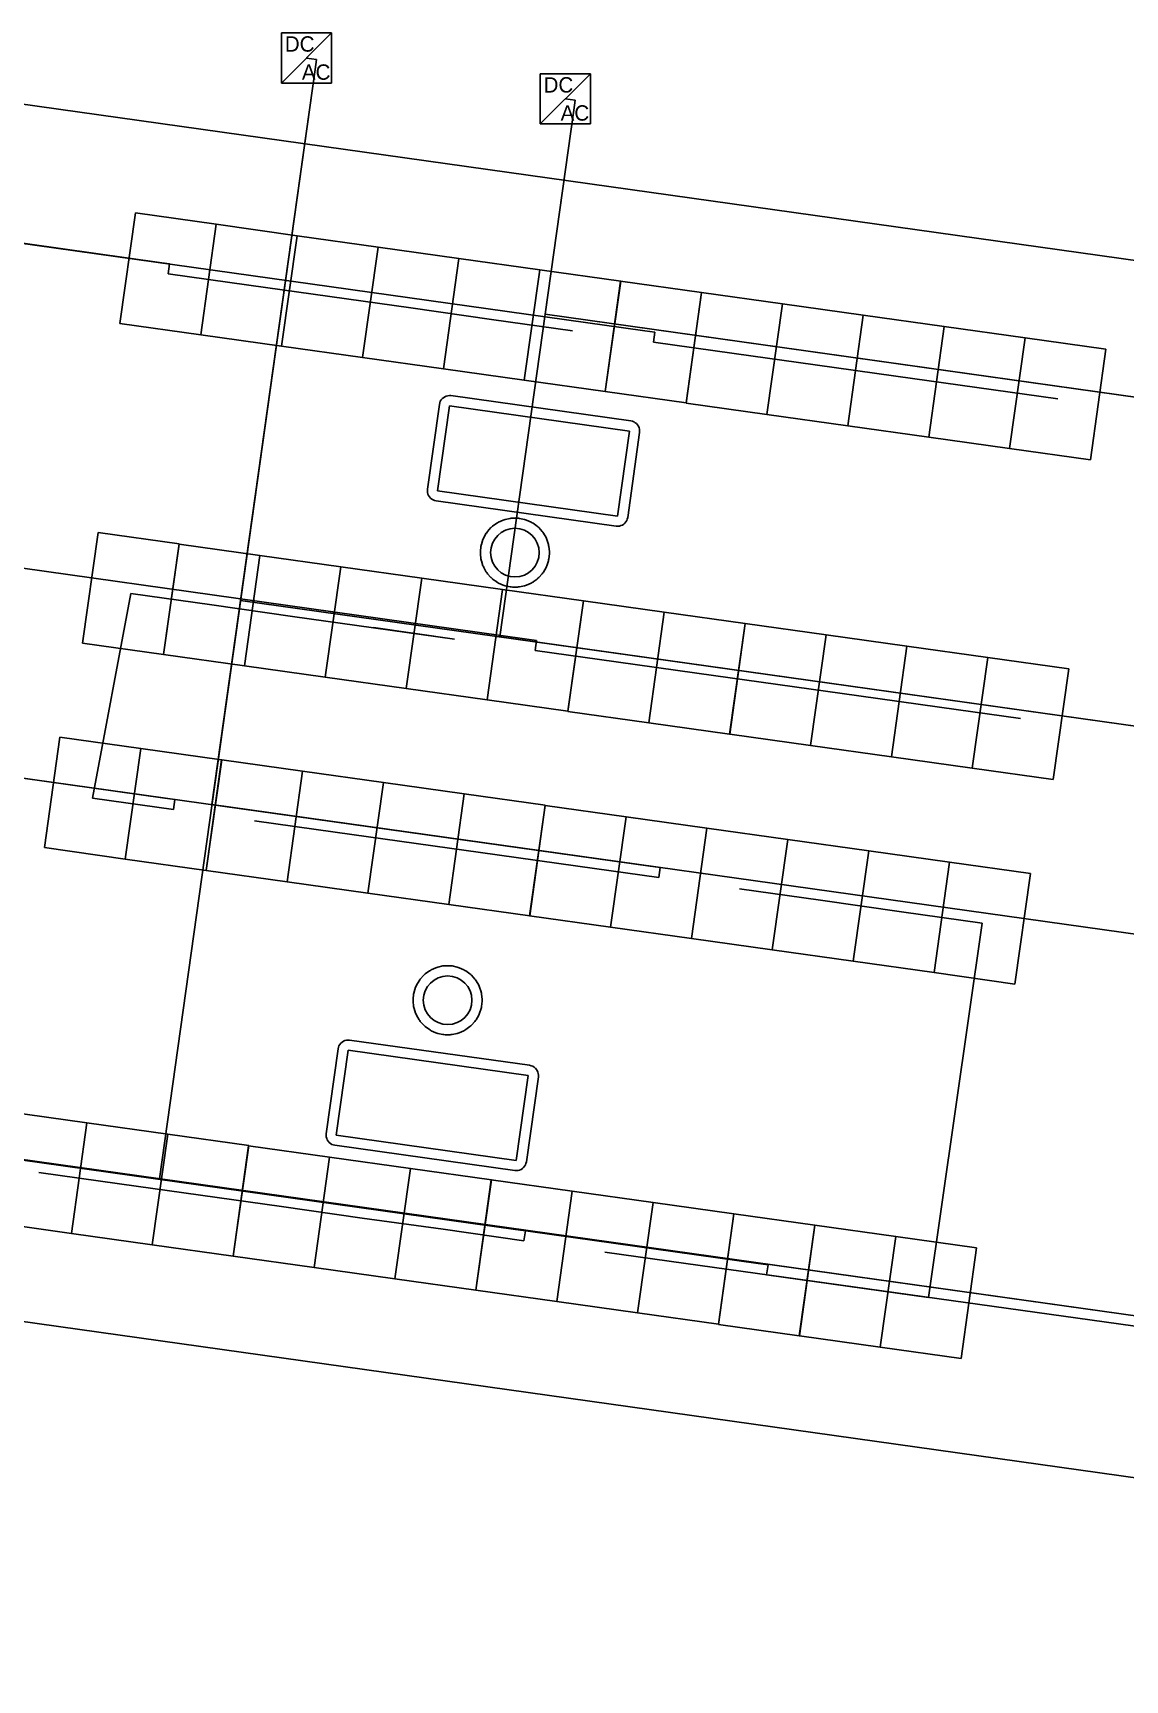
# Model space of a CAD drawing. Header units: feet. Extents: x -93 to 72, y -40 to 44.
# Drawn here: x -60.6 to -7, y -40.1 to 40.7 of the extents above; entities that cross this region are included whole.
import ezdxf

# ---------------------------------------------------------------- set-up
doc = ezdxf.new("R2010")
doc.units = ezdxf.units.FT
for name, color, linetype in [('Buildings', 7, 'CONTINUOUS'), ('Connections', 7, 'CONTINUOUS'), ('Inverters', 7, 'CONTINUOUS'), ('Modules', 7, 'CONTINUOUS'), ('Obstructions', 7, 'CONTINUOUS'), ('Setbacks', 7, 'CONTINUOUS'), ('Strings', 7, 'CONTINUOUS')]:
    doc.layers.add(name, color=color, linetype=linetype)

msp = doc.modelspace()

# ---------------------------------------------------------------- linework, layer by layer
at = {"layer": 'Buildings', "color": 252}
for p, q in [((72.412, 18.462), (-85.162, 40.587)), ((-93.385, -17.977), (64.189, -40.102))]:
    msp.add_line(p, q, dxfattribs=at)
at = {"layer": 'Connections', "color": 91}
for p, q in [((-54.384, -15.513), (-46.743, 38.91)), ((-51.805, 2.856), (-46.743, 38.91)), ((-51.805, 2.855), (-46.743, 38.91)), ((-50.4, 12.861), (-46.743, 38.91)), ((-46.674, 39.397), (-47.162, 39.466)), ((-46.674, 39.397), (-47.162, 39.466)), ((-46.674, 39.397), (-47.162, 39.466)), ((-46.674, 39.397), (-47.162, 39.466)), ((-46.743, 38.91), (-46.674, 39.397)), ((-46.743, 38.91), (-46.674, 39.397)), ((-46.743, 38.91), (-46.674, 39.397)), ((-46.743, 38.91), (-46.674, 39.397)), ((-33.975, 37.392), (-34.462, 37.461)), ((-33.975, 37.392), (-34.462, 37.461)), ((-33.975, 37.392), (-34.462, 37.461)), ((-33.975, 37.392), (-34.462, 37.461)), ((-34.044, 36.905), (-33.975, 37.392)), ((-34.044, 36.905), (-33.975, 37.392)), ((-34.044, 36.905), (-33.975, 37.392)), ((-34.044, 36.905), (-33.975, 37.392)), ((-37.671, 11.073), (-34.044, 36.905)), ((-37.67, 11.076), (-34.044, 36.905)), ((-35.449, 26.898), (-34.044, 36.905)), ((-35.449, 26.897), (-34.044, 36.905)), ((-54.375, 29.434), (-75.159, 32.352)), ((-30.561, 26.088), (-75.159, 32.35)), ((-53.888, 29.365), (-54.375, 29.434)), ((-53.956, 28.878), (-53.888, 29.365)), ((36.803, 16.753), (-35.449, 26.898)), ((9.016, 20.654), (-35.449, 26.897)), ((-30.073, 26.02), (-30.561, 26.088)), ((-30.142, 25.533), (-30.073, 26.02)), ((-36.358, 10.965), (-77.354, 16.721)), ((9.564, 4.442), (-50.4, 12.861)), ((61.166, -2.804), (-37.671, 11.073)), ((33.381, 1.1), (-37.67, 11.076)), ((-35.87, 10.896), (-36.358, 10.965)), ((-35.939, 10.409), (-35.87, 10.896)), ((-54.112, 3.16), (-78.772, 6.622)), ((-30.295, -0.182), (-66.653, 4.923)), ((-53.625, 3.091), (-54.112, 3.16)), ((-53.694, 2.604), (-53.625, 3.091)), ((51.609, -11.665), (-51.805, 2.856)), ((23.821, -7.764), (-51.805, 2.855)), ((-29.808, -0.25), (-30.295, -0.182)), ((-29.876, -0.738), (-29.808, -0.25)), ((-36.909, -17.994), (-69.234, -13.455)), ((-25, -19.667), (-69.234, -13.456)), ((19.116, -25.831), (-69.23, -13.427)), ((42.93, -29.177), (-54.384, -15.513)), ((-36.422, -18.062), (-36.909, -17.994)), ((-36.49, -18.55), (-36.422, -18.062)), ((-24.513, -19.735), (-25, -19.667)), ((-24.581, -20.222), (-24.513, -19.735))]:
    msp.add_line(p, q, dxfattribs=at)
at = {"layer": 'Inverters'}
for p, q in [((-45.931, 40.696), (-48.392, 40.696)), ((-48.392, 40.696), (-48.392, 38.236)), ((-48.392, 38.236), (-45.931, 40.696)), ((-45.931, 38.236), (-45.931, 40.696)), ((-48.392, 38.236), (-45.931, 38.236)), ((-33.232, 38.691), (-35.693, 38.691)), ((-35.693, 38.691), (-35.693, 36.23)), ((-35.693, 36.23), (-33.232, 38.691)), ((-33.232, 36.23), (-33.232, 38.691)), ((-35.693, 36.23), (-33.232, 36.23))]:
    msp.add_line(p, q, dxfattribs=at)
at = {"layer": 'Modules', "color": 254}
for p, q in [((-55.56, 31.867), (-56.321, 26.447)), ((-51.591, 31.31), (-55.56, 31.867)), ((-51.593, 31.308), (-52.354, 25.888)), ((-52.352, 25.889), (-51.591, 31.31)), ((-47.623, 30.751), (-51.593, 31.308)), ((-48.384, 25.33), (-47.623, 30.751)), ((-47.622, 30.749), (-48.383, 25.329)), ((-43.653, 30.192), (-47.622, 30.749)), ((-44.414, 24.772), (-43.653, 30.192)), ((-43.652, 30.194), (-44.413, 24.774)), ((-39.682, 29.637), (-43.652, 30.194)), ((-39.684, 29.635), (-40.445, 24.215)), ((-40.443, 24.216), (-39.682, 29.637)), ((-35.715, 29.078), (-39.684, 29.635)), ((-36.476, 23.658), (-35.715, 29.078)), ((-35.714, 29.08), (-36.475, 23.66)), ((-31.744, 28.523), (-35.714, 29.08)), ((-31.746, 28.522), (-32.507, 23.101)), ((-32.505, 23.103), (-31.744, 28.523)), ((-27.777, 27.964), (-31.746, 28.522)), ((-28.538, 22.544), (-27.777, 27.964)), ((-27.776, 27.963), (-28.537, 22.542)), ((-23.806, 27.405), (-27.776, 27.963)), ((-24.567, 21.985), (-23.806, 27.405)), ((-23.805, 27.408), (-24.566, 21.987)), ((-19.836, 26.85), (-23.805, 27.408)), ((-19.837, 26.849), (-20.599, 21.428)), ((-20.597, 21.43), (-19.836, 26.85)), ((-15.868, 26.291), (-19.837, 26.849)), ((-56.321, 26.447), (-52.352, 25.889)), ((-52.354, 25.888), (-48.384, 25.33)), ((-16.629, 20.871), (-15.868, 26.291)), ((-15.867, 26.294), (-16.628, 20.873)), ((-11.898, 25.736), (-15.867, 26.294)), ((-48.383, 25.329), (-44.414, 24.772)), ((-12.659, 20.316), (-11.898, 25.736)), ((-11.897, 25.735), (-12.658, 20.314)), ((-7.927, 25.178), (-11.897, 25.735)), ((-8.688, 19.757), (-7.927, 25.178)), ((-44.413, 24.774), (-40.443, 24.216)), ((-40.445, 24.215), (-36.476, 23.658)), ((-36.475, 23.66), (-32.505, 23.103)), ((-32.507, 23.101), (-28.538, 22.544)), ((-28.537, 22.542), (-24.567, 21.985)), ((-24.566, 21.987), (-20.597, 21.43)), ((-20.599, 21.428), (-16.629, 20.871)), ((-16.628, 20.873), (-12.659, 20.316)), ((-12.658, 20.314), (-8.688, 19.757)), ((-57.389, 16.184), (-58.151, 10.764)), ((-53.42, 15.627), (-57.389, 16.184)), ((-54.181, 10.207), (-53.42, 15.627)), ((-53.419, 15.626), (-54.18, 10.205)), ((-49.45, 15.068), (-53.419, 15.626)), ((-49.451, 15.067), (-50.212, 9.646)), ((-50.211, 9.648), (-49.45, 15.068)), ((-45.482, 14.509), (-49.451, 15.067)), ((-46.243, 9.089), (-45.482, 14.509)), ((-45.481, 14.512), (-46.242, 9.091)), ((-41.511, 13.954), (-45.481, 14.512)), ((-42.273, 8.534), (-41.511, 13.954)), ((-41.51, 13.953), (-42.271, 8.532)), ((-37.541, 13.395), (-41.51, 13.953)), ((-37.543, 13.398), (-38.304, 7.977)), ((-38.302, 7.975), (-37.541, 13.395)), ((-33.573, 12.84), (-37.543, 13.398)), ((-34.334, 7.42), (-33.573, 12.84)), ((-33.572, 12.839), (-34.333, 7.418)), ((-29.603, 12.282), (-33.572, 12.839)), ((-29.605, 12.28), (-30.366, 6.86)), ((-30.364, 6.861), (-29.603, 12.282)), ((-25.635, 11.723), (-29.605, 12.28)), ((-26.396, 6.302), (-25.635, 11.723)), ((-25.634, 11.725), (-26.395, 6.305)), ((-21.665, 11.168), (-25.634, 11.725)), ((-58.151, 10.764), (-54.181, 10.207)), ((-22.426, 5.747), (-21.665, 11.168)), ((-21.664, 11.166), (-22.425, 5.746)), ((-17.694, 10.609), (-21.664, 11.166)), ((-17.696, 10.611), (-18.457, 5.191)), ((-18.455, 5.188), (-17.694, 10.609)), ((-13.727, 10.054), (-17.696, 10.611)), ((-54.18, 10.205), (-50.211, 9.648)), ((-14.488, 4.633), (-13.727, 10.054)), ((-13.726, 10.052), (-14.487, 4.632)), ((-9.756, 9.495), (-13.726, 10.052)), ((-50.212, 9.646), (-46.243, 9.089)), ((-46.242, 9.091), (-42.273, 8.534)), ((-10.517, 4.075), (-9.756, 9.495)), ((-42.271, 8.532), (-38.302, 7.975)), ((-38.304, 7.977), (-34.334, 7.42)), ((-34.333, 7.418), (-30.364, 6.861)), ((-30.366, 6.86), (-26.396, 6.302)), ((-59.268, 6.152), (-60.029, 0.731)), ((-55.299, 5.594), (-59.268, 6.152)), ((-26.395, 6.305), (-22.426, 5.747)), ((-22.425, 5.746), (-18.455, 5.188)), ((-56.06, 0.174), (-55.299, 5.594)), ((-55.298, 5.593), (-56.059, 0.172)), ((-51.328, 5.036), (-55.298, 5.593)), ((-52.089, -0.385), (-51.328, 5.036)), ((-51.327, 5.038), (-52.088, -0.383)), ((-47.358, 4.48), (-51.327, 5.038)), ((-18.457, 5.191), (-14.488, 4.633)), ((-47.36, 4.479), (-48.121, -0.941)), ((-48.119, -0.94), (-47.358, 4.48)), ((-43.39, 3.922), (-47.36, 4.479)), ((-14.487, 4.632), (-10.517, 4.075)), ((-44.151, -1.499), (-43.39, 3.922)), ((-43.389, 3.924), (-44.15, -1.497)), ((-39.42, 3.366), (-43.389, 3.924)), ((-40.181, -2.054), (-39.42, 3.366)), ((-39.419, 3.365), (-40.18, -2.055)), ((-35.449, 2.808), (-39.419, 3.365)), ((-35.451, 2.806), (-36.212, -2.614)), ((-36.21, -2.613), (-35.449, 2.808)), ((-31.482, 2.249), (-35.451, 2.806)), ((-32.243, -3.171), (-31.482, 2.249)), ((-31.481, 2.251), (-32.242, -3.169)), ((-27.511, 1.694), (-31.481, 2.251)), ((-27.513, 1.692), (-28.274, -3.728)), ((-28.272, -3.727), (-27.511, 1.694)), ((-23.544, 1.135), (-27.513, 1.692)), ((-24.305, -4.285), (-23.544, 1.135)), ((-23.543, 1.137), (-24.304, -4.283)), ((-19.573, 0.58), (-23.543, 1.137)), ((-60.029, 0.731), (-56.06, 0.174)), ((-56.059, 0.172), (-52.089, -0.385)), ((-20.334, -4.841), (-19.573, 0.58)), ((-19.572, 0.578), (-20.333, -4.842)), ((-15.603, 0.021), (-19.572, 0.578)), ((-15.604, 0.02), (-16.366, -5.401)), ((-16.364, -5.399), (-15.603, 0.021)), ((-11.635, -0.538), (-15.604, 0.02)), ((-52.088, -0.383), (-48.119, -0.94)), ((-12.396, -5.958), (-11.635, -0.538)), ((-48.121, -0.941), (-44.151, -1.499)), ((-44.15, -1.497), (-40.181, -2.054)), ((-40.18, -2.055), (-36.21, -2.613)), ((-36.212, -2.614), (-32.243, -3.171)), ((-32.242, -3.169), (-28.272, -3.727)), ((-28.274, -3.728), (-24.305, -4.285)), ((-24.304, -4.283), (-20.334, -4.841)), ((-20.333, -4.842), (-16.364, -5.399)), ((-16.366, -5.401), (-12.396, -5.958)), ((-57.942, -12.773), (-61.911, -12.215)), ((-58.703, -18.193), (-57.942, -12.773)), ((-57.941, -12.774), (-58.702, -18.194)), ((-53.971, -13.331), (-57.941, -12.774)), ((-54.732, -18.752), (-53.971, -13.331)), ((-53.97, -13.329), (-54.731, -18.75)), ((-50.001, -13.887), (-53.97, -13.329)), ((-50.003, -13.888), (-50.764, -19.308)), ((-50.762, -19.307), (-50.001, -13.887)), ((-46.033, -14.445), (-50.003, -13.888)), ((-46.794, -19.866), (-46.033, -14.445)), ((-46.032, -14.447), (-46.793, -19.867)), ((-42.063, -15.004), (-46.032, -14.447)), ((-42.824, -20.425), (-42.063, -15.004)), ((-42.062, -15.002), (-42.823, -20.422)), ((-38.092, -15.559), (-42.062, -15.002)), ((-38.094, -15.561), (-38.855, -20.981)), ((-38.853, -20.98), (-38.092, -15.559)), ((-34.125, -16.118), (-38.094, -15.561)), ((-34.886, -21.538), (-34.125, -16.118)), ((-34.124, -16.116), (-34.885, -21.536)), ((-30.154, -16.673), (-34.124, -16.116)), ((-30.156, -16.675), (-30.917, -22.095)), ((-30.915, -22.094), (-30.154, -16.673)), ((-26.187, -17.232), (-30.156, -16.675)), ((-62.672, -17.636), (-58.703, -18.193)), ((-26.948, -22.652), (-26.187, -17.232)), ((-26.186, -17.233), (-26.947, -22.654)), ((-22.216, -17.791), (-26.186, -17.233)), ((-58.702, -18.194), (-54.732, -18.752)), ((-22.977, -23.211), (-22.216, -17.791)), ((-22.215, -17.789), (-22.976, -23.209)), ((-18.246, -18.346), (-22.215, -17.789)), ((-18.248, -18.347), (-19.009, -23.768)), ((-19.007, -23.766), (-18.246, -18.346)), ((-14.278, -18.905), (-18.248, -18.347)), ((-54.731, -18.75), (-50.762, -19.307)), ((-50.764, -19.308), (-46.794, -19.866)), ((-15.039, -24.325), (-14.278, -18.905)), ((-46.793, -19.867), (-42.824, -20.425)), ((-42.823, -20.422), (-38.853, -20.98)), ((-38.855, -20.981), (-34.886, -21.538)), ((-34.885, -21.536), (-30.915, -22.094)), ((-30.917, -22.095), (-26.948, -22.652)), ((-26.947, -22.654), (-22.977, -23.211)), ((-22.976, -23.209), (-19.007, -23.766)), ((-19.009, -23.768), (-15.039, -24.325))]:
    msp.add_line(p, q, dxfattribs=at)
at = {"layer": 'Obstructions', "color": 252}
for p, q in [((-40.732, 18.239), (-40.145, 22.406)), ((-40.145, 22.406), (-31.312, 21.168)), ((-31.312, 21.168), (-31.895, 16.997)), ((-31.895, 16.997), (-40.732, 18.239)), ((-45.703, -13.371), (-45.12, -9.204)), ((-45.12, -9.204), (-36.283, -10.442)), ((-36.283, -10.442), (-36.869, -14.613)), ((-36.869, -14.613), (-45.703, -13.371))]:
    msp.add_line(p, q, dxfattribs=at)
for centre in [(-36.936, 15.204), (-40.239, -6.753)]:
    msp.add_circle(centre, 1.194, dxfattribs=at)
at = {"layer": 'Setbacks', "color": 2}
for p, q in [((-40.621, 22.552), (-40.598, 22.626)), ((-40.598, 22.626), (-40.598, 22.627)), ((-40.598, 22.627), (-40.598, 22.627)), ((-40.598, 22.627), (-40.598, 22.627)), ((-40.598, 22.627), (-40.597, 22.627)), ((-40.597, 22.627), (-40.553, 22.692)), ((-40.553, 22.692), (-40.508, 22.755)), ((-40.508, 22.755), (-40.508, 22.756)), ((-40.508, 22.756), (-40.508, 22.756)), ((-40.508, 22.756), (-40.507, 22.756)), ((-40.507, 22.756), (-40.445, 22.803)), ((-40.507, 22.756), (-40.507, 22.756)), ((-40.445, 22.803), (-40.382, 22.85)), ((-40.382, 22.85), (-40.382, 22.851)), ((-40.382, 22.851), (-40.382, 22.851)), ((-40.382, 22.851), (-40.382, 22.851)), ((-40.382, 22.851), (-40.381, 22.851)), ((-40.381, 22.851), (-40.307, 22.876)), ((-40.307, 22.876), (-40.234, 22.902)), ((-40.234, 22.902), (-40.233, 22.902)), ((-40.233, 22.902), (-40.233, 22.902)), ((-40.233, 22.902), (-40.233, 22.902)), ((-40.233, 22.902), (-40.232, 22.902)), ((-40.232, 22.902), (-40.154, 22.903)), ((-40.154, 22.903), (-40.076, 22.905)), ((-40.076, 22.905), (-40.076, 22.905)), ((-40.076, 22.905), (-31.242, 21.667)), ((-41.23, 18.309), (-40.644, 22.476)), ((-40.644, 22.477), (-40.621, 22.552)), ((-40.644, 22.476), (-40.644, 22.477)), ((-30.813, 21.099), (-31.397, 16.928)), ((-31.242, 21.667), (-31.242, 21.667)), ((-31.242, 21.667), (-31.241, 21.667)), ((-31.241, 21.667), (-31.167, 21.644)), ((-31.167, 21.644), (-31.092, 21.621)), ((-31.092, 21.621), (-31.091, 21.621)), ((-31.091, 21.621), (-31.091, 21.621)), ((-31.091, 21.621), (-31.091, 21.621)), ((-31.091, 21.621), (-31.091, 21.62)), ((-31.091, 21.62), (-31.027, 21.576)), ((-31.027, 21.576), (-30.963, 21.531)), ((-30.963, 21.531), (-30.962, 21.53)), ((-30.962, 21.53), (-30.962, 21.53)), ((-30.962, 21.53), (-30.962, 21.53)), ((-30.962, 21.53), (-30.962, 21.53)), ((-30.962, 21.53), (-30.915, 21.467)), ((-30.915, 21.467), (-30.868, 21.405)), ((-30.868, 21.405), (-30.868, 21.405)), ((-30.868, 21.405), (-30.868, 21.405)), ((-30.868, 21.405), (-30.867, 21.405)), ((-30.867, 21.405), (-30.867, 21.404)), ((-30.867, 21.404), (-30.842, 21.33)), ((-30.842, 21.33), (-30.816, 21.256)), ((-30.816, 21.256), (-30.816, 21.256)), ((-30.816, 21.256), (-30.816, 21.256)), ((-30.816, 21.256), (-30.816, 21.256)), ((-30.816, 21.256), (-30.816, 21.255)), ((-30.816, 21.255), (-30.815, 21.177)), ((-30.815, 21.177), (-30.813, 21.099)), ((-30.813, 21.099), (-30.813, 21.099)), ((-41.23, 18.309), (-41.23, 18.309)), ((-41.229, 18.231), (-41.23, 18.309)), ((-41.23, 18.309), (-41.23, 18.309)), ((-41.23, 18.309), (-41.23, 18.309)), ((-41.228, 18.152), (-41.229, 18.231)), ((-41.227, 18.152), (-41.228, 18.152)), ((-41.227, 18.151), (-41.227, 18.152)), ((-41.227, 18.152), (-41.227, 18.152)), ((-41.227, 18.152), (-41.227, 18.152)), ((-41.202, 18.077), (-41.227, 18.151)), ((-41.176, 18.003), (-41.202, 18.077)), ((-41.176, 18.002), (-41.176, 18.003)), ((-41.176, 18.003), (-41.176, 18.003)), ((-41.176, 18.003), (-41.176, 18.003)), ((-41.176, 18.003), (-41.176, 18.003)), ((-41.129, 17.94), (-41.176, 18.002)), ((-41.082, 17.878), (-41.129, 17.94)), ((-41.081, 17.877), (-41.082, 17.878)), ((-41.016, 17.831), (-41.081, 17.877)), ((-41.081, 17.877), (-41.081, 17.877)), ((-41.081, 17.877), (-41.081, 17.877)), ((-41.081, 17.877), (-41.081, 17.877)), ((-40.953, 17.787), (-41.016, 17.831)), ((-40.952, 17.787), (-40.953, 17.787)), ((-40.953, 17.787), (-40.953, 17.787)), ((-40.877, 17.764), (-40.952, 17.787)), ((-40.952, 17.787), (-40.952, 17.787)), ((-40.952, 17.787), (-40.952, 17.787)), ((-40.802, 17.741), (-40.877, 17.764)), ((-31.965, 16.499), (-40.802, 17.741)), ((-40.802, 17.741), (-40.802, 17.741)), ((-40.802, 17.741), (-40.802, 17.741)), ((-40.802, 17.741), (-40.802, 17.741)), ((-38.338, 16.158), (-38.305, 16.199)), ((-38.305, 16.199), (-38.277, 16.243)), ((-38.277, 16.243), (-38.11, 16.429)), ((-38.277, 16.243), (-38.277, 16.243)), ((-38.11, 16.429), (-38.109, 16.429)), ((-38.109, 16.429), (-38.069, 16.462)), ((-38.069, 16.462), (-38.032, 16.499)), ((-38.032, 16.499), (-38.031, 16.499)), ((-38.031, 16.499), (-37.829, 16.646)), ((-37.829, 16.646), (-37.783, 16.67)), ((-37.829, 16.646), (-37.829, 16.646)), ((-37.783, 16.67), (-37.739, 16.698)), ((-37.739, 16.698), (-37.738, 16.698)), ((-37.738, 16.698), (-37.51, 16.8)), ((-37.51, 16.8), (-37.459, 16.814)), ((-37.51, 16.8), (-37.51, 16.8)), ((-37.459, 16.814), (-37.411, 16.832)), ((-37.411, 16.832), (-37.41, 16.832)), ((-37.41, 16.832), (-37.166, 16.884)), ((-37.166, 16.884), (-37.165, 16.884)), ((-37.165, 16.884), (-37.113, 16.887)), ((-37.113, 16.887), (-37.062, 16.895)), ((-37.062, 16.895), (-37.061, 16.895)), ((-37.061, 16.895), (-36.812, 16.895)), ((-36.812, 16.895), (-36.811, 16.895)), ((-36.811, 16.895), (-36.759, 16.887)), ((-36.759, 16.887), (-36.707, 16.884)), ((-36.707, 16.884), (-36.707, 16.884)), ((-36.707, 16.884), (-36.463, 16.832)), ((-36.463, 16.832), (-36.462, 16.832)), ((-36.462, 16.832), (-36.413, 16.814)), ((-36.413, 16.814), (-36.363, 16.8)), ((-36.363, 16.8), (-36.363, 16.8)), ((-36.363, 16.8), (-36.134, 16.698)), ((-36.134, 16.698), (-36.134, 16.698)), ((-36.134, 16.698), (-36.09, 16.67)), ((-36.09, 16.67), (-36.044, 16.646)), ((-36.044, 16.646), (-36.043, 16.646)), ((-36.043, 16.646), (-35.841, 16.499)), ((-35.841, 16.499), (-35.841, 16.499)), ((-35.841, 16.499), (-35.804, 16.462)), ((-35.804, 16.462), (-35.763, 16.429)), ((-35.763, 16.429), (-35.763, 16.429)), ((-35.763, 16.429), (-35.596, 16.243)), ((-35.596, 16.243), (-35.596, 16.243)), ((-35.596, 16.243), (-35.567, 16.199)), ((-35.567, 16.199), (-35.534, 16.158)), ((-31.964, 16.499), (-31.965, 16.499)), ((-31.965, 16.499), (-31.965, 16.499)), ((-31.965, 16.499), (-31.965, 16.499)), ((-31.887, 16.5), (-31.964, 16.499)), ((-31.808, 16.502), (-31.887, 16.5)), ((-31.807, 16.502), (-31.808, 16.502)), ((-31.808, 16.502), (-31.808, 16.502)), ((-31.808, 16.502), (-31.808, 16.502)), ((-31.808, 16.502), (-31.808, 16.502)), ((-31.733, 16.527), (-31.807, 16.502)), ((-31.659, 16.553), (-31.733, 16.527)), ((-31.658, 16.553), (-31.659, 16.553)), ((-31.659, 16.553), (-31.659, 16.553)), ((-31.659, 16.553), (-31.659, 16.553)), ((-31.659, 16.553), (-31.659, 16.553)), ((-31.596, 16.6), (-31.658, 16.553)), ((-31.534, 16.647), (-31.596, 16.6)), ((-31.533, 16.648), (-31.534, 16.647)), ((-31.488, 16.712), (-31.533, 16.648)), ((-31.533, 16.648), (-31.533, 16.648)), ((-31.533, 16.648), (-31.533, 16.648)), ((-31.533, 16.648), (-31.533, 16.648)), ((-31.443, 16.776), (-31.488, 16.712)), ((-31.42, 16.852), (-31.443, 16.778)), ((-31.443, 16.778), (-31.443, 16.777)), ((-31.443, 16.777), (-31.443, 16.777)), ((-31.443, 16.777), (-31.443, 16.777)), ((-31.443, 16.777), (-31.443, 16.776)), ((-31.397, 16.927), (-31.42, 16.852)), ((-31.397, 16.928), (-31.397, 16.928)), ((-31.397, 16.928), (-31.397, 16.927)), ((-31.397, 16.927), (-31.397, 16.927)), ((-38.631, 15.257), (-38.605, 15.505)), ((-38.605, 15.506), (-38.592, 15.556)), ((-38.605, 15.505), (-38.605, 15.506)), ((-38.592, 15.556), (-38.584, 15.608)), ((-38.584, 15.608), (-38.583, 15.608)), ((-38.583, 15.608), (-38.506, 15.846)), ((-38.506, 15.846), (-38.482, 15.892)), ((-38.506, 15.846), (-38.506, 15.846)), ((-38.482, 15.892), (-38.464, 15.941)), ((-38.464, 15.941), (-38.463, 15.942)), ((-38.463, 15.942), (-38.339, 16.158)), ((-38.339, 16.158), (-38.338, 16.158)), ((-35.534, 16.158), (-35.534, 16.158)), ((-35.534, 16.158), (-35.409, 15.942)), ((-35.409, 15.942), (-35.409, 15.941)), ((-35.409, 15.941), (-35.39, 15.892)), ((-35.39, 15.892), (-35.367, 15.846)), ((-35.367, 15.846), (-35.367, 15.846)), ((-35.367, 15.846), (-35.289, 15.608)), ((-35.289, 15.608), (-35.289, 15.608)), ((-35.289, 15.608), (-35.281, 15.556)), ((-35.281, 15.556), (-35.268, 15.506)), ((-35.268, 15.506), (-35.267, 15.505)), ((-35.267, 15.505), (-35.241, 15.257)), ((-38.631, 15.256), (-38.631, 15.257)), ((-38.629, 15.204), (-38.631, 15.256)), ((-38.631, 15.152), (-38.629, 15.204)), ((-38.605, 14.903), (-38.631, 15.152)), ((-38.631, 15.152), (-38.631, 15.152)), ((-38.592, 14.852), (-38.605, 14.903)), ((-38.605, 14.903), (-38.605, 14.903)), ((-38.584, 14.801), (-38.592, 14.852)), ((-38.583, 14.8), (-38.584, 14.801)), ((-38.506, 14.563), (-38.583, 14.8)), ((-38.506, 14.562), (-38.506, 14.563)), ((-38.482, 14.516), (-38.506, 14.562)), ((-35.367, 14.562), (-35.39, 14.516)), ((-35.289, 14.8), (-35.367, 14.563)), ((-35.367, 14.563), (-35.367, 14.562)), ((-35.281, 14.852), (-35.289, 14.801)), ((-35.289, 14.801), (-35.289, 14.8)), ((-35.268, 14.903), (-35.281, 14.852)), ((-35.267, 14.903), (-35.268, 14.903)), ((-35.241, 15.152), (-35.267, 14.903)), ((-35.241, 15.256), (-35.244, 15.204)), ((-35.244, 15.204), (-35.241, 15.152)), ((-35.241, 15.257), (-35.241, 15.256)), ((-35.241, 15.152), (-35.241, 15.152)), ((-38.464, 14.467), (-38.482, 14.516)), ((-38.463, 14.467), (-38.464, 14.467)), ((-38.339, 14.25), (-38.463, 14.467)), ((-38.338, 14.25), (-38.339, 14.25)), ((-38.305, 14.209), (-38.338, 14.25)), ((-38.277, 14.166), (-38.305, 14.209)), ((-38.277, 14.165), (-38.277, 14.166)), ((-38.11, 13.98), (-38.277, 14.165)), ((-38.109, 13.979), (-38.11, 13.98)), ((-38.069, 13.947), (-38.109, 13.979)), ((-38.032, 13.91), (-38.069, 13.947)), ((-38.031, 13.909), (-38.032, 13.91)), ((-37.829, 13.763), (-38.031, 13.909)), ((-37.829, 13.762), (-37.829, 13.763)), ((-37.783, 13.739), (-37.829, 13.762)), ((-37.739, 13.71), (-37.783, 13.739)), ((-36.09, 13.739), (-36.134, 13.71)), ((-36.044, 13.762), (-36.09, 13.739)), ((-36.043, 13.763), (-36.044, 13.762)), ((-35.841, 13.909), (-36.043, 13.763)), ((-35.804, 13.947), (-35.841, 13.91)), ((-35.841, 13.91), (-35.841, 13.909)), ((-35.763, 13.979), (-35.804, 13.947)), ((-35.596, 14.165), (-35.763, 13.98)), ((-35.763, 13.98), (-35.763, 13.979)), ((-35.567, 14.209), (-35.596, 14.166)), ((-35.596, 14.166), (-35.596, 14.165)), ((-35.534, 14.25), (-35.567, 14.209)), ((-35.409, 14.467), (-35.534, 14.25)), ((-35.534, 14.25), (-35.534, 14.25)), ((-35.39, 14.516), (-35.409, 14.467)), ((-35.409, 14.467), (-35.409, 14.467)), ((-37.738, 13.71), (-37.739, 13.71)), ((-37.51, 13.608), (-37.738, 13.71)), ((-37.459, 13.595), (-37.51, 13.608)), ((-37.51, 13.608), (-37.51, 13.608)), ((-37.411, 13.576), (-37.459, 13.595)), ((-37.41, 13.576), (-37.411, 13.576)), ((-37.166, 13.524), (-37.41, 13.576)), ((-37.165, 13.524), (-37.166, 13.524)), ((-37.113, 13.521), (-37.165, 13.524)), ((-37.062, 13.513), (-37.113, 13.521)), ((-37.061, 13.513), (-37.062, 13.513)), ((-36.812, 13.513), (-37.061, 13.513)), ((-36.811, 13.513), (-36.812, 13.513)), ((-36.759, 13.521), (-36.811, 13.513)), ((-36.707, 13.524), (-36.759, 13.521)), ((-36.463, 13.576), (-36.707, 13.524)), ((-36.707, 13.524), (-36.707, 13.524)), ((-36.462, 13.576), (-36.463, 13.576)), ((-36.413, 13.595), (-36.462, 13.576)), ((-36.363, 13.608), (-36.413, 13.595)), ((-36.134, 13.71), (-36.363, 13.608)), ((-36.363, 13.608), (-36.363, 13.608)), ((-36.134, 13.71), (-36.134, 13.71)), ((-41.579, -5.714), (-41.412, -5.529)), ((-41.412, -5.528), (-41.371, -5.495)), ((-41.412, -5.529), (-41.412, -5.528)), ((-41.371, -5.495), (-41.334, -5.458)), ((-41.334, -5.458), (-41.132, -5.311)), ((-41.334, -5.458), (-41.334, -5.458)), ((-41.132, -5.311), (-41.131, -5.311)), ((-41.131, -5.311), (-41.085, -5.287)), ((-41.085, -5.287), (-41.041, -5.259)), ((-41.041, -5.259), (-40.813, -5.157)), ((-41.041, -5.259), (-41.041, -5.259)), ((-40.813, -5.157), (-40.812, -5.157)), ((-40.812, -5.157), (-40.762, -5.143)), ((-40.762, -5.143), (-40.713, -5.125)), ((-40.713, -5.125), (-40.468, -5.073)), ((-40.713, -5.125), (-40.713, -5.125)), ((-40.468, -5.073), (-40.416, -5.07)), ((-40.468, -5.073), (-40.468, -5.073)), ((-40.416, -5.07), (-40.364, -5.062)), ((-40.364, -5.062), (-40.364, -5.062)), ((-40.364, -5.062), (-40.114, -5.062)), ((-40.114, -5.062), (-40.113, -5.062)), ((-40.113, -5.062), (-40.062, -5.07)), ((-40.062, -5.07), (-40.01, -5.073)), ((-40.01, -5.073), (-40.009, -5.073)), ((-40.009, -5.073), (-39.765, -5.125)), ((-39.765, -5.125), (-39.765, -5.125)), ((-39.765, -5.125), (-39.716, -5.143)), ((-39.716, -5.143), (-39.665, -5.157)), ((-39.665, -5.157), (-39.665, -5.157)), ((-39.665, -5.157), (-39.437, -5.259)), ((-39.437, -5.259), (-39.436, -5.259)), ((-39.436, -5.259), (-39.393, -5.287)), ((-39.393, -5.287), (-39.346, -5.311)), ((-39.346, -5.311), (-39.346, -5.311)), ((-39.346, -5.311), (-39.144, -5.458)), ((-39.144, -5.458), (-39.143, -5.458)), ((-39.143, -5.458), (-39.106, -5.495)), ((-39.106, -5.495), (-39.066, -5.528)), ((-39.066, -5.528), (-39.066, -5.529)), ((-39.066, -5.529), (-38.898, -5.714)), ((-41.934, -6.7), (-41.908, -6.452)), ((-41.908, -6.451), (-41.894, -6.401)), ((-41.908, -6.452), (-41.908, -6.451)), ((-41.894, -6.401), (-41.886, -6.35)), ((-41.886, -6.349), (-41.809, -6.112)), ((-41.886, -6.35), (-41.886, -6.349)), ((-41.809, -6.112), (-41.808, -6.111)), ((-41.808, -6.111), (-41.785, -6.065)), ((-41.785, -6.065), (-41.766, -6.016)), ((-41.766, -6.015), (-41.641, -5.799)), ((-41.766, -6.016), (-41.766, -6.015)), ((-41.641, -5.799), (-41.608, -5.758)), ((-41.641, -5.799), (-41.641, -5.799)), ((-41.608, -5.758), (-41.579, -5.714)), ((-41.579, -5.714), (-41.579, -5.714)), ((-38.898, -5.714), (-38.898, -5.714)), ((-38.898, -5.714), (-38.87, -5.758)), ((-38.87, -5.758), (-38.837, -5.799)), ((-38.837, -5.799), (-38.837, -5.799)), ((-38.837, -5.799), (-38.712, -6.015)), ((-38.712, -6.015), (-38.712, -6.016)), ((-38.712, -6.016), (-38.693, -6.065)), ((-38.693, -6.065), (-38.669, -6.111)), ((-38.669, -6.111), (-38.669, -6.112)), ((-38.669, -6.112), (-38.592, -6.349)), ((-38.592, -6.349), (-38.592, -6.35)), ((-38.592, -6.35), (-38.583, -6.401)), ((-38.583, -6.401), (-38.57, -6.451)), ((-38.57, -6.451), (-38.57, -6.452)), ((-38.57, -6.452), (-38.544, -6.7)), ((-41.934, -6.701), (-41.934, -6.7)), ((-41.931, -6.753), (-41.934, -6.701)), ((-41.934, -6.805), (-41.931, -6.753)), ((-41.934, -6.806), (-41.934, -6.805)), ((-41.908, -7.054), (-41.934, -6.806)), ((-41.894, -7.105), (-41.908, -7.054)), ((-41.908, -7.054), (-41.908, -7.054)), ((-41.886, -7.156), (-41.894, -7.105)), ((-41.886, -7.157), (-41.886, -7.156)), ((-41.809, -7.394), (-41.886, -7.157)), ((-38.592, -7.157), (-38.669, -7.394)), ((-38.583, -7.105), (-38.592, -7.156)), ((-38.592, -7.156), (-38.592, -7.157)), ((-38.57, -7.054), (-38.583, -7.105)), ((-38.544, -6.806), (-38.57, -7.054)), ((-38.57, -7.054), (-38.57, -7.054)), ((-38.544, -6.701), (-38.547, -6.753)), ((-38.547, -6.753), (-38.544, -6.805)), ((-38.544, -6.7), (-38.544, -6.701)), ((-38.544, -6.805), (-38.544, -6.806)), ((-41.808, -7.395), (-41.809, -7.394)), ((-41.785, -7.441), (-41.808, -7.395)), ((-41.766, -7.49), (-41.785, -7.441)), ((-41.641, -7.707), (-41.766, -7.49)), ((-41.766, -7.49), (-41.766, -7.49)), ((-41.608, -7.748), (-41.641, -7.707)), ((-41.641, -7.707), (-41.641, -7.707)), ((-41.579, -7.791), (-41.608, -7.748)), ((-41.579, -7.792), (-41.579, -7.791)), ((-41.412, -7.977), (-41.579, -7.792)), ((-41.412, -7.978), (-41.412, -7.977)), ((-41.371, -8.011), (-41.412, -7.978)), ((-41.334, -8.047), (-41.371, -8.011)), ((-41.334, -8.048), (-41.334, -8.047)), ((-41.132, -8.195), (-41.334, -8.048)), ((-39.144, -8.048), (-39.346, -8.195)), ((-39.143, -8.047), (-39.144, -8.048)), ((-39.106, -8.011), (-39.143, -8.047)), ((-39.066, -7.978), (-39.106, -8.011)), ((-38.898, -7.792), (-39.066, -7.977)), ((-39.066, -7.977), (-39.066, -7.978)), ((-38.87, -7.748), (-38.898, -7.791)), ((-38.898, -7.791), (-38.898, -7.792)), ((-38.837, -7.707), (-38.87, -7.748)), ((-38.712, -7.49), (-38.837, -7.707)), ((-38.837, -7.707), (-38.837, -7.707)), ((-38.693, -7.441), (-38.712, -7.49)), ((-38.712, -7.49), (-38.712, -7.49)), ((-38.669, -7.395), (-38.693, -7.441)), ((-38.669, -7.394), (-38.669, -7.395)), ((-45.527, -8.918), (-45.482, -8.855)), ((-45.482, -8.855), (-45.482, -8.854)), ((-45.482, -8.854), (-45.482, -8.854)), ((-45.482, -8.854), (-45.481, -8.854)), ((-45.481, -8.854), (-45.419, -8.806)), ((-45.419, -8.806), (-45.356, -8.76)), ((-45.356, -8.76), (-45.356, -8.759)), ((-45.356, -8.759), (-45.356, -8.759)), ((-45.356, -8.759), (-45.355, -8.759)), ((-45.355, -8.759), (-45.283, -8.734)), ((-45.283, -8.734), (-45.208, -8.708)), ((-45.208, -8.708), (-45.207, -8.708)), ((-45.207, -8.708), (-45.13, -8.707)), ((-45.207, -8.708), (-45.207, -8.708)), ((-45.207, -8.708), (-45.207, -8.708)), ((-45.13, -8.707), (-45.05, -8.705)), ((-45.05, -8.705), (-45.05, -8.705)), ((-45.05, -8.705), (-45.05, -8.705)), ((-45.05, -8.705), (-36.213, -9.943)), ((-41.131, -8.195), (-41.132, -8.195)), ((-41.085, -8.219), (-41.131, -8.195)), ((-41.041, -8.247), (-41.085, -8.219)), ((-40.813, -8.349), (-41.041, -8.247)), ((-41.041, -8.247), (-41.041, -8.247)), ((-40.812, -8.349), (-40.813, -8.349)), ((-40.762, -8.362), (-40.812, -8.349)), ((-40.713, -8.381), (-40.762, -8.362)), ((-40.468, -8.433), (-40.713, -8.381)), ((-40.713, -8.381), (-40.713, -8.381)), ((-40.416, -8.436), (-40.468, -8.433)), ((-40.468, -8.433), (-40.468, -8.433)), ((-40.364, -8.444), (-40.416, -8.436)), ((-40.114, -8.444), (-40.364, -8.444)), ((-40.364, -8.444), (-40.364, -8.444)), ((-40.113, -8.444), (-40.114, -8.444)), ((-40.062, -8.436), (-40.113, -8.444)), ((-40.01, -8.433), (-40.062, -8.436)), ((-40.009, -8.433), (-40.01, -8.433)), ((-39.765, -8.381), (-40.009, -8.433)), ((-39.716, -8.362), (-39.765, -8.381)), ((-39.765, -8.381), (-39.765, -8.381)), ((-39.665, -8.349), (-39.716, -8.362)), ((-39.437, -8.247), (-39.665, -8.349)), ((-39.665, -8.349), (-39.665, -8.349)), ((-39.436, -8.247), (-39.437, -8.247)), ((-39.393, -8.219), (-39.436, -8.247)), ((-39.346, -8.195), (-39.393, -8.219)), ((-39.346, -8.195), (-39.346, -8.195)), ((-46.201, -13.301), (-45.618, -9.134)), ((-45.618, -9.133), (-45.595, -9.059)), ((-45.618, -9.134), (-45.618, -9.133)), ((-45.618, -9.134), (-45.618, -9.134)), ((-45.618, -9.134), (-45.618, -9.134)), ((-45.595, -9.059), (-45.572, -8.984)), ((-45.572, -8.983), (-45.527, -8.918)), ((-45.572, -8.984), (-45.572, -8.983)), ((-45.572, -8.983), (-45.572, -8.983)), ((-45.572, -8.983), (-45.572, -8.983)), ((-36.213, -9.943), (-36.213, -9.943)), ((-36.213, -9.943), (-36.213, -9.943)), ((-36.213, -9.943), (-36.212, -9.943)), ((-36.212, -9.943), (-36.138, -9.966)), ((-36.138, -9.966), (-36.063, -9.989)), ((-36.063, -9.989), (-36.062, -9.989)), ((-36.062, -9.989), (-36.062, -9.989)), ((-36.062, -9.989), (-36.062, -9.989)), ((-36.062, -9.989), (-36.062, -9.99)), ((-36.062, -9.99), (-35.998, -10.034)), ((-35.998, -10.034), (-35.934, -10.079)), ((-35.934, -10.079), (-35.933, -10.08)), ((-35.933, -10.08), (-35.933, -10.08)), ((-35.933, -10.08), (-35.933, -10.08)), ((-35.933, -10.08), (-35.933, -10.08)), ((-35.933, -10.08), (-35.886, -10.142)), ((-35.886, -10.142), (-35.839, -10.205)), ((-35.839, -10.205), (-35.839, -10.205)), ((-35.839, -10.205), (-35.839, -10.205)), ((-35.839, -10.205), (-35.839, -10.205)), ((-35.839, -10.205), (-35.838, -10.206)), ((-35.838, -10.206), (-35.813, -10.28)), ((-35.813, -10.28), (-35.787, -10.354)), ((-35.787, -10.354), (-35.787, -10.354)), ((-35.787, -10.354), (-35.787, -10.354)), ((-35.787, -10.354), (-35.787, -10.354)), ((-35.787, -10.354), (-35.787, -10.355)), ((-35.787, -10.355), (-35.786, -10.433)), ((-35.786, -10.433), (-35.784, -10.511)), ((-35.785, -10.512), (-36.371, -14.683)), ((-35.784, -10.512), (-35.785, -10.512)), ((-35.785, -10.512), (-35.785, -10.512)), ((-35.784, -10.511), (-35.784, -10.512)), ((-46.201, -13.301), (-46.201, -13.301)), ((-46.2, -13.38), (-46.201, -13.301)), ((-46.201, -13.301), (-46.201, -13.301)), ((-46.201, -13.301), (-46.201, -13.301)), ((-46.199, -13.458), (-46.2, -13.38)), ((-46.198, -13.459), (-46.199, -13.458)), ((-46.199, -13.458), (-46.199, -13.458)), ((-46.199, -13.458), (-46.199, -13.458)), ((-46.199, -13.458), (-46.199, -13.458)), ((-46.173, -13.533), (-46.198, -13.459)), ((-46.148, -13.607), (-46.173, -13.533)), ((-46.147, -13.607), (-46.148, -13.607)), ((-46.147, -13.608), (-46.147, -13.607)), ((-46.147, -13.607), (-46.147, -13.607)), ((-46.147, -13.607), (-46.147, -13.607)), ((-46.1, -13.67), (-46.147, -13.608)), ((-46.053, -13.732), (-46.1, -13.67)), ((-46.053, -13.733), (-46.053, -13.732)), ((-46.052, -13.733), (-46.053, -13.733)), ((-45.988, -13.778), (-46.052, -13.733)), ((-46.052, -13.733), (-46.052, -13.733)), ((-46.052, -13.733), (-46.052, -13.733)), ((-45.924, -13.823), (-45.988, -13.778)), ((-45.923, -13.823), (-45.924, -13.823)), ((-45.924, -13.823), (-45.924, -13.823)), ((-45.848, -13.846), (-45.923, -13.823)), ((-45.923, -13.823), (-45.923, -13.823)), ((-45.923, -13.823), (-45.923, -13.823)), ((-45.774, -13.869), (-45.848, -13.846)), ((-45.773, -13.869), (-45.774, -13.869)), ((-36.939, -15.111), (-45.773, -13.869)), ((-36.86, -15.11), (-36.939, -15.111)), ((-36.939, -15.111), (-36.939, -15.111)), ((-36.782, -15.108), (-36.86, -15.11)), ((-36.781, -15.108), (-36.782, -15.108)), ((-36.782, -15.108), (-36.782, -15.108)), ((-36.782, -15.108), (-36.782, -15.108)), ((-36.707, -15.083), (-36.781, -15.108)), ((-36.633, -15.057), (-36.707, -15.083)), ((-36.568, -15.008), (-36.633, -15.057)), ((-36.633, -15.057), (-36.633, -15.057)), ((-36.633, -15.057), (-36.633, -15.057)), ((-36.633, -15.057), (-36.633, -15.057)), ((-36.508, -14.962), (-36.568, -15.008)), ((-36.507, -14.962), (-36.508, -14.962)), ((-36.46, -14.894), (-36.507, -14.962)), ((-36.507, -14.962), (-36.507, -14.962)), ((-36.507, -14.962), (-36.507, -14.962)), ((-36.417, -14.834), (-36.46, -14.894)), ((-36.393, -14.756), (-36.417, -14.833)), ((-36.417, -14.833), (-36.417, -14.833)), ((-36.417, -14.833), (-36.417, -14.833)), ((-36.417, -14.833), (-36.417, -14.834)), ((-36.371, -14.683), (-36.393, -14.756)), ((-36.371, -14.683), (-36.371, -14.683))]:
    msp.add_line(p, q, dxfattribs=at)
at = {"layer": 'Strings', "color": 11}
for p, q in [((-49.989, 28.319), (-53.956, 28.878)), ((-46.018, 27.76), (-49.989, 28.319)), ((-42.048, 27.205), (-46.018, 27.76)), ((-38.08, 26.647), (-42.048, 27.205)), ((-34.109, 26.091), (-38.08, 26.647)), ((-26.171, 24.974), (-30.142, 25.533)), ((-22.201, 24.419), (-26.171, 24.974)), ((-18.233, 23.86), (-22.201, 24.419)), ((-14.263, 23.305), (-18.233, 23.86)), ((-10.292, 22.746), (-14.263, 23.305)), ((-55.785, 13.195), (-57.664, 3.163)), ((-51.815, 12.637), (-55.785, 13.195)), ((-47.847, 12.078), (-51.815, 12.637)), ((-39.906, 10.964), (-47.847, 12.078)), ((-43.877, 11.523), (-39.906, 10.964)), ((-31.968, 9.85), (-35.939, 10.409)), ((-28.001, 9.291), (-31.968, 9.85)), ((-24.03, 8.736), (-28.001, 9.291)), ((-20.06, 8.177), (-24.03, 8.736)), ((-16.092, 7.622), (-20.06, 8.177)), ((-12.122, 7.063), (-16.092, 7.622)), ((-57.664, 3.163), (-53.694, 2.604)), ((-49.723, 2.049), (-45.755, 1.49)), ((-45.755, 1.49), (-41.785, 0.935)), ((-41.785, 0.935), (-37.814, 0.376)), ((-37.814, 0.376), (-33.847, -0.183)), ((-33.847, -0.183), (-29.876, -0.738)), ((-25.909, -1.297), (-21.938, -1.852)), ((-21.938, -1.852), (-17.968, -2.41)), ((-17.968, -2.41), (-14, -2.969)), ((-14, -2.969), (-16.643, -21.336)), ((-60.307, -15.204), (-56.337, -15.763)), ((-56.337, -15.763), (-52.366, -16.318)), ((-52.366, -16.318), (-48.399, -16.877)), ((-48.399, -16.877), (-44.428, -17.436)), ((-44.428, -17.436), (-40.458, -17.991)), ((-40.458, -17.991), (-36.49, -18.55)), ((-32.52, -19.105), (-28.552, -19.664)), ((-28.552, -19.664), (3.655, -24.159)), ((-20.611, -20.777), (-24.581, -20.222)), ((-16.643, -21.336), (-20.611, -20.777))]:
    msp.add_line(p, q, dxfattribs=at)

# ---------------------------------------------------------------- texts
at = {"layer": 'Inverters'}
for s, p in [('DC', (-48.228, 39.778)), ('AC', (-47.391, 38.4)), ('DC', (-35.529, 37.772)), ('AC', (-34.692, 36.394))]:
    msp.add_text(s, height=0.7546, dxfattribs=at).set_placement(p)

doc.saveas('drawing.dxf')
